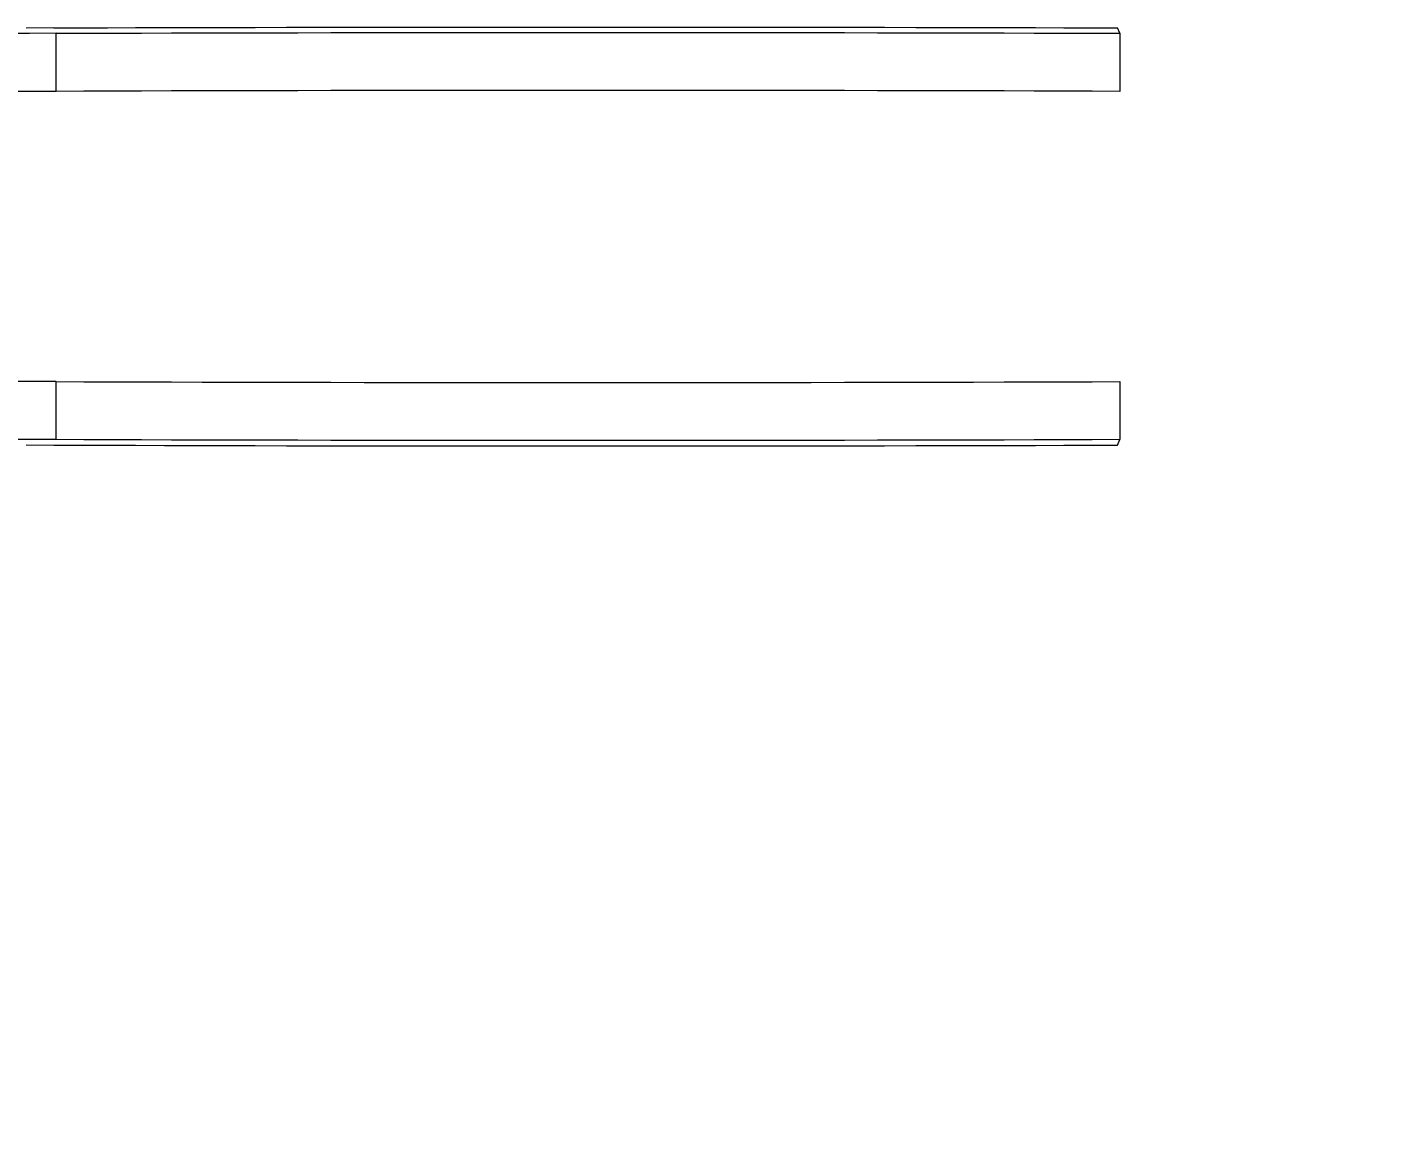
# Model space of a CAD drawing. Header units: millimetres. Extents: x -8083 to 6576, y -6691 to 5601.
# Drawn here: x 158.1 to 507.3, y -295.6 to -8.7 of the extents above; entities that cross this region are included whole.
import ezdxf

# ---------------------------------------------------------------- set-up
doc = ezdxf.new("R2010")
doc.units = ezdxf.units.MM
doc.layers.add('DIKOM_ОБЪЕКТ', color=7, linetype='Continuous')
doc.layers.add('DIKOM_РАЗМЕР_ОБЪЕКТА', color=7, linetype='Continuous')
doc.styles.add('style1', font='arial.ttf', dxfattribs={"width": 0.8})
doc.dimstyles.new('1-50', dxfattribs={"dimtxt": 300, "dimasz": 200, "dimexe": 100, "dimexo": 0, "dimgap": 100, "dimtad": 1, "dimtxsty": 'style1', "dimcen": 200, "dimclrd": 7, "dimclre": 7, "dimclrt": 7, "dimadec": 1, "dimazin": 2, "dimtfac": 1, "dimtmove": 0, "dimatfit": 2, "dimfxl": 0, "dimlwd": 25, "dimlwe": 18, "dimarcsym": 0})

# ---------------------------------------------------------------- blocks, each defined once
blk = doc.blocks.new('*D10')
at = {"layer": 'Defpoints', "color": 0, "transparency": 16777216}
for p in [(-4711.62, -59.88), (5076.72, -1609.88), (5076.72, -5900.19)]:
    blk.add_point(p, dxfattribs=at)
at = {"layer": 'DIKOM_РАЗМЕР_ОБЪЕКТА', "color": 7, "lineweight": 18, "transparency": 16777216}
for p, q in [((-4711.62, -59.88), (-4711.62, -6000.19)), ((5076.72, -1609.88), (5076.72, -6000.19))]:
    blk.add_line(p, q, dxfattribs=at)
at = {"layer": 'DIKOM_РАЗМЕР_ОБЪЕКТА', "color": 7, "lineweight": 25, "transparency": 16777216}
blk.add_line((-4511.62, -5900.19), (4876.72, -5900.19), dxfattribs=at)
at = {"layer": 'DIKOM_РАЗМЕР_ОБЪЕКТА', "color": 7, "transparency": 16777216}
for points in [[(-4511.62, -5866.86), (-4511.62, -5933.52), (-4711.62, -5900.19)], [(4876.72, -5866.86), (4876.72, -5933.52), (5076.72, -5900.19)]]:
    blk.add_solid(points, dxfattribs=at)
at = {"layer": 'DIKOM_РАЗМЕР_ОБЪЕКТА', "color": 7, "transparency": 16777216, "insert": (410.05, -5647.02), "char_height": 300, "attachment_point": 5, "style": 'style1'}
blk.add_mtext('10000', dxfattribs=at)

msp = doc.modelspace()

# ---------------------------------------------------------------- linework, layer by layer
at = {"layer": 'DIKOM_ОБЪЕКТ', "color": 7, "linetype": 'Continuous', "lineweight": 15}
for p, q in [((165.562, -25.295), (165.562, -10.295)), ((440.562, -10.293), (439.985, -8.9)), ((440.562, -10.293), (440.562, -25.292)), ((165.558, -115.328), (165.558, -100.328)), ((440.558, -100.331), (440.558, -115.33)), ((439.981, -116.723), (440.558, -115.33))]:
    msp.add_line(p, q, dxfattribs=at)
at = {"layer": 'DIKOM_ОБЪЕКТ', "color": 7, "linetype": 'Continuous', "lineweight": 15, "flags": 128}
for points in [[(165.562, -10.295), (158.729, -10.321), (151.675, -10.345)], [(164.985, -8.902), (157.842, -8.928)], [(164.985, -8.902), (171.819, -8.877), (178.873, -8.852), (186.136, -8.829), (193.595, -8.808), (201.239, -8.788), (209.054, -8.769), (217.027, -8.752), (225.145, -8.736), (233.393, -8.722), (241.758, -8.71), (250.227, -8.699), (258.784, -8.69), (267.415, -8.682), (276.106, -8.676), (284.841, -8.672), (293.608, -8.67), (302.389, -8.669), (311.171, -8.669), (319.939, -8.672), (328.679, -8.676), (337.374, -8.682), (346.011, -8.689), (354.576, -8.698), (363.053, -8.709), (371.429, -8.721), (379.689, -8.735), (387.819, -8.75), (395.806, -8.767), (403.637, -8.786), (411.297, -8.806), (418.774, -8.827), (426.056, -8.85), (433.131, -8.874), (439.985, -8.9)], [(165.562, -10.295), (172.706, -10.27), (180.066, -10.246), (187.63, -10.223), (195.386, -10.202), (203.321, -10.182), (211.421, -10.164), (219.673, -10.148), (228.064, -10.133), (236.579, -10.119), (245.205, -10.107), (253.927, -10.097), (262.731, -10.089), (271.603, -10.082), (280.527, -10.077), (289.489, -10.073), (298.473, -10.071), (307.467, -10.071), (316.453, -10.073), (325.417, -10.076), (334.346, -10.081), (343.223, -10.088), (352.034, -10.096), (360.764, -10.106), (369.4, -10.118), (377.926, -10.131), (386.33, -10.146), (394.595, -10.163), (402.711, -10.18), (410.661, -10.2), (418.434, -10.221), (426.017, -10.243), (433.397, -10.267), (440.562, -10.293)], [(165.562, -25.295), (158.729, -25.32), (151.675, -25.345)], [(440.562, -25.292), (433.397, -25.267), (426.017, -25.243), (418.434, -25.221), (410.661, -25.2), (402.711, -25.18), (394.595, -25.162), (386.33, -25.146), (377.926, -25.131), (369.4, -25.118), (360.764, -25.106), (352.034, -25.096), (343.223, -25.088), (334.346, -25.081), (325.417, -25.076), (316.453, -25.073), (307.467, -25.071), (298.473, -25.071), (289.489, -25.073), (280.527, -25.076), (271.603, -25.082), (262.731, -25.088), (253.927, -25.097), (245.205, -25.107), (236.579, -25.119), (228.064, -25.132), (219.673, -25.147), (211.421, -25.164), (203.321, -25.182), (195.386, -25.202), (187.63, -25.223), (180.066, -25.246), (172.706, -25.27), (165.562, -25.295)], [(165.558, -100.328), (158.725, -100.303), (151.671, -100.278)], [(165.558, -100.328), (172.702, -100.354), (180.062, -100.378), (187.627, -100.4), (195.382, -100.421), (203.317, -100.441), (211.417, -100.459), (219.669, -100.476), (228.06, -100.491), (236.575, -100.504), (245.201, -100.516), (253.923, -100.526), (262.728, -100.535), (271.599, -100.541), (280.523, -100.547), (289.485, -100.55), (298.47, -100.552), (307.463, -100.552), (316.449, -100.55), (325.414, -100.547), (334.342, -100.542), (343.219, -100.535), (352.03, -100.527), (360.761, -100.517), (369.396, -100.505), (377.923, -100.492), (386.326, -100.477), (394.592, -100.461), (402.707, -100.443), (410.657, -100.423), (418.43, -100.402), (426.013, -100.38), (433.393, -100.356), (440.558, -100.331)], [(165.558, -115.328), (158.725, -115.302), (151.671, -115.278)], [(157.838, -116.695), (164.982, -116.721)], [(164.982, -116.721), (171.815, -116.746), (178.869, -116.771), (186.132, -116.794), (193.592, -116.815), (201.235, -116.835), (209.05, -116.854), (217.023, -116.871), (225.141, -116.887), (233.389, -116.901), (241.755, -116.913), (250.223, -116.924), (258.78, -116.933), (267.411, -116.941), (276.102, -116.947), (284.838, -116.951), (293.604, -116.953), (302.385, -116.954), (311.167, -116.954), (319.935, -116.951), (328.675, -116.947), (337.37, -116.941), (346.008, -116.934), (354.572, -116.925), (363.049, -116.914), (371.425, -116.902), (379.685, -116.888), (387.815, -116.873), (395.803, -116.856), (403.633, -116.837), (411.293, -116.817), (418.77, -116.796), (426.052, -116.773), (433.127, -116.749), (439.981, -116.723)], [(440.558, -115.33), (433.393, -115.356), (426.013, -115.38), (418.43, -115.402), (410.657, -115.423), (402.707, -115.443), (394.592, -115.46), (386.326, -115.477), (377.923, -115.492), (369.396, -115.505), (360.761, -115.517), (352.03, -115.527), (343.219, -115.535), (334.342, -115.542), (325.414, -115.547), (316.449, -115.55), (307.463, -115.552), (298.47, -115.552), (289.485, -115.55), (280.523, -115.546), (271.599, -115.541), (262.728, -115.534), (253.923, -115.526), (245.201, -115.516), (236.575, -115.504), (228.06, -115.49), (219.669, -115.475), (211.417, -115.459), (203.317, -115.441), (195.382, -115.421), (187.627, -115.4), (180.062, -115.377), (172.702, -115.353), (165.558, -115.328)]]:
    msp.add_lwpolyline(points, dxfattribs=at)

# ---------------------------------------------------------------- dimensions: what is measured, and where the dimension line sits
at = {"layer": 'DIKOM_РАЗМЕР_ОБЪЕКТА'}
dim = msp.add_linear_dim(base=(5076.718, -5900.189), p1=(-4711.621, -59.882), p2=(5076.718, -1609.882), text='10000', dimstyle='1-50', dxfattribs=at)
dim.commit()
dim.dimension.update_dxf_attribs({"geometry": '*D10', "text_midpoint": (410.054, -5900.189), "dimtype": 160})

doc.saveas('drawing.dxf')
